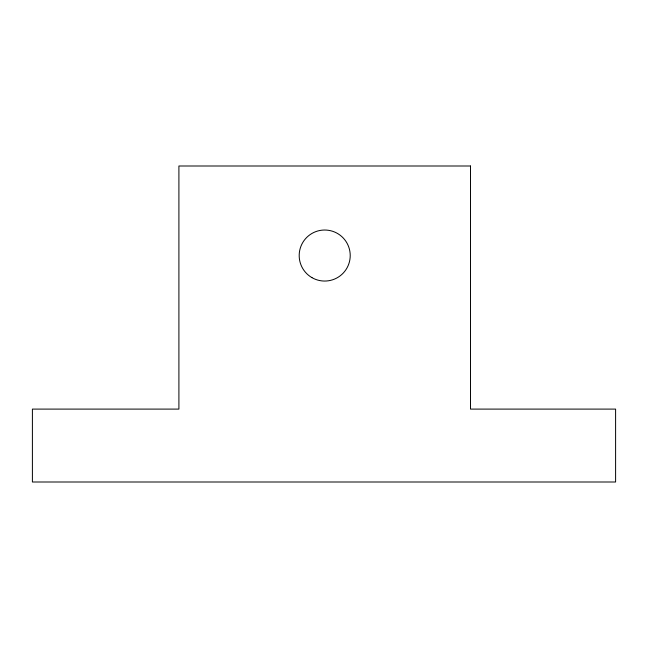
<?xml version="1.0" encoding="UTF-8"?>
<svg xmlns="http://www.w3.org/2000/svg" width="648" height="648" viewBox="0 0 648 648"><rect width="100%" height="100%" fill="white"/><g stroke="black" fill="none" stroke-linecap="round" stroke-linejoin="round"><path stroke-width="0.97" d="M470.505 166.001L178.905 166.001L178.905 409.099L32.4 409.099L32.4 481.999L615.6 481.999L615.6 409.099L470.505 409.099L470.505 166.001M311.947 277.636A25.515 25.515 0 0 0 350.22 255.539A25.515 25.515 0 0 0 311.947 233.442A25.515 25.515 0 0 0 311.947 277.636"/></g></svg>
